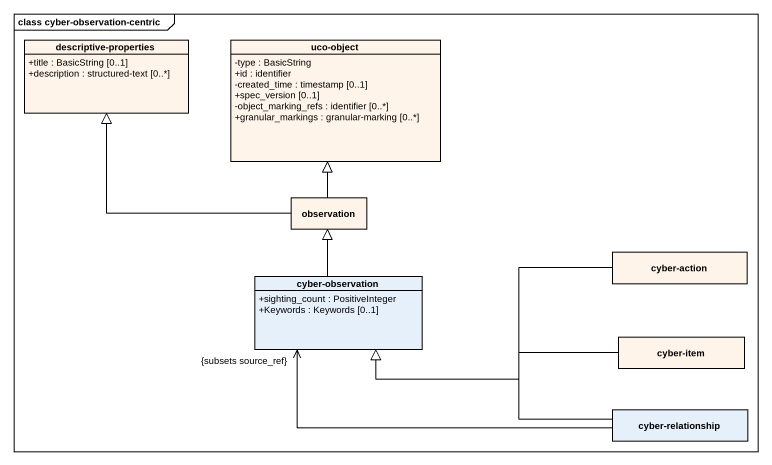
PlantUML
@startuml
mainframe class cyber-observation-centric
hide circle
hide empty members
skinparam classAttributeIconSize 0
class "descriptive-properties" as descriptive_properties #FFF4EA {
  +title : BasicString [0..1]
  +description : structured-text [0..*]
}
class "uco-object" as uco_object #FFF4EA {
  -type : BasicString
  +id : identifier
  -created_time : timestamp [0..1]
  +spec_version [0..1]
  -object_marking_refs : identifier [0..*]
  +granular_markings : granular-marking [0..*]
}
class observation #FFF4EA
class "cyber-action" as cyber_action #FFF4EA
class "cyber-observation" as cyber_observation {
  +sighting_count : PositiveInteger
  +Keywords : Keywords [0..1]
}
class "cyber-item" as cyber_item #FFF4EA
class "cyber-relationship" as cyber_relationship
observation -up-|> descriptive_properties
observation -up-|> uco_object
cyber_action -left-|> cyber_observation
cyber_observation -up-|> observation
cyber_item -left-|> cyber_observation
cyber_relationship -left-> "{subsets source_ref}" cyber_observation
cyber_relationship -left-|> cyber_observation
@enduml
